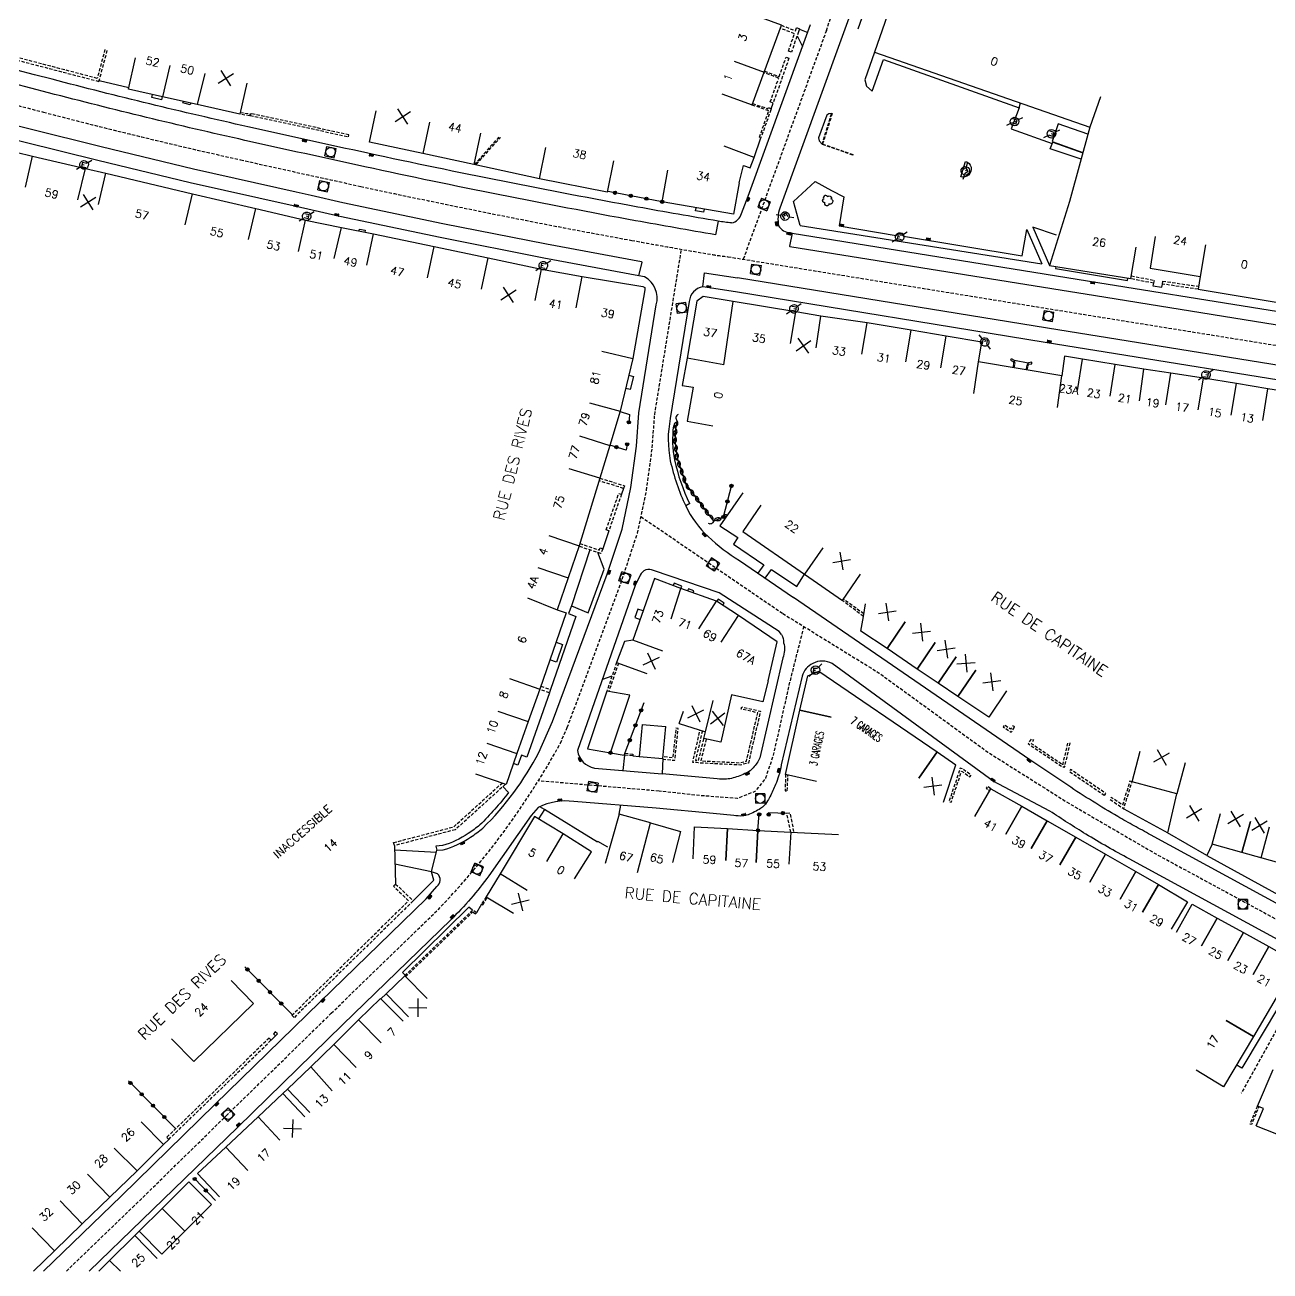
# Model space of a CAD drawing. Header units: millimetres. Extents: x 157000 to 158001, y 120999 to 122000.
# Drawn here: x 157584 to 157778.5, y 121000 to 121194.6 of the extents above; entities that cross this region are included whole.
import ezdxf
from ezdxf.enums import TextEntityAlignment as Align

# ---------------------------------------------------------------- set-up
doc = ezdxf.new("R2010")
doc.units = ezdxf.units.MM
doc.linetypes.add('DASHED', pattern=[0.75, 0.5, -0.25])
doc.layers.get('0').update_dxf_attribs({"linetype": 'CONTINUOUS'})
for name, color, linetype in [('W0001', 6, 'DASHED'), ('W0008', 7, 'CONTINUOUS'), ('W0017', 7, 'CONTINUOUS'), ('W0100', 7, 'CONTINUOUS'), ('W0112', 1, 'DASHED'), ('W0300', 7, 'CONTINUOUS'), ('W0310', 3, 'CONTINUOUS'), ('W0322', 7, 'CONTINUOUS'), ('W0334', 7, 'CONTINUOUS'), ('W0400', 7, 'CONTINUOUS'), ('W0420', 7, 'CONTINUOUS'), ('W0471', 7, 'CONTINUOUS'), ('W0984', 7, 'CONTINUOUS'), ('W0989', 7, 'CONTINUOUS'), ('W0991', 7, 'CONTINUOUS'), ('W1102', 7, 'CONTINUOUS')]:
    doc.layers.add(name, color=color, linetype=linetype)
doc.styles.get("Standard").update_dxf_attribs({"font": 'romans.shx', "width": 0.85})

# ---------------------------------------------------------------- blocks, each defined once
blk = doc.blocks.new('t991o')
at = {"color": 0, "linetype": 'Continuous'}
for p, q in [((-1, 1), (1, -1)), ((-1, -1), (1, 1))]:
    blk.add_line(p, q, dxfattribs=at)
blk = doc.blocks.new('T400')
for p, q in [((-0.15, 0.3), (0.15, 0.3)), ((-0.15, -0.25), (-0.15, 0.3)), ((-0.15, 0.15), (0.15, 0.15)), ((-0.15, 0), (0.15, 0)), ((0.15, 0.3), (0.15, -0.25)), ((-0.15, -0.15), (0.15, -0.15)), ((-0.15, -0.25), (-0.15, -0.3)), ((-0.15, -0.3), (0.15, -0.3)), ((0.15, -0.3), (0.15, -0.25))]:
    blk.add_line(p, q)
blk = doc.blocks.new('T420')
for p, q in [((0.75, 0.75), (-0.75, 0.75)), ((-0.75, 0.75), (-0.75, -0.75)), ((0.75, 0.75), (0.75, -0.75)), ((0.75, -0.75), (-0.75, -0.75))]:
    blk.add_line(p, q)
blk.add_ellipse((0, 0), major_axis=(-0.53, 0.53), ratio=1, start_param=3.926991, end_param=10.210176)
blk = doc.blocks.new('T471')
for p, q in [((-0.333334, 0.333334), (-0.333334, -0.333334)), ((-0.333334, 0.333334), (0.333334, 0.333334)), ((-0.333334, 0), (0, 0)), ((0.500001, 0.500001), (1.000002, 1.000002)), ((-0.500001, -0.500001), (-1.000002, -1.000002)), ((-0.333334, -0.333334), (0.333334, -0.333334))]:
    blk.add_line(p, q)
blk.add_ellipse((0, 0), major_axis=(0.471405, 0.471405), ratio=1, start_param=5.4977871438, end_param=11.780972451)
blk = doc.blocks.new('t322o')
at = {"color": 0, "linetype": 'Continuous'}
for radius in [0.25, 0.15]:
    blk.add_circle((0, 0), radius, dxfattribs=at)
blk = doc.blocks.new('t310o')
at = {"color": 0, "linetype": 'Continuous'}
for centre, start, end in [((-0.5, 0.38), 216.8699, 323.1304), ((0.5, -0.37), 36.8699, 143.1303)]:
    blk.add_arc(centre, 0.625, start, end, dxfattribs=at)
blk = doc.blocks.new('T300')
for p, q in [((-0.8, 0.51), (-0.86, 0.34)), ((-0.86, 0.34), (-0.86, 0.17)), ((-0.86, 0.17), (-0.74, 0.06)), ((-0.69, 0.63), (-0.8, 0.51)), ((-0.8, -0.06), (-0.74, 0.06)), ((-0.74, 0.06), (-0.69, 0.11)), ((-0.57, 0.69), (-0.69, 0.63)), ((-0.46, 0.69), (-0.57, 0.69)), ((-0.29, 0.63), (-0.46, 0.69)), ((-0.29, 0.63), (-0.17, 0.74)), ((-0.23, 0.57), (-0.29, 0.63)), ((-0.17, 0.74), (-0.06, 0.8)), ((-0.06, 0.8), (0.06, 0.8)), ((0.06, 0.8), (0.23, 0.74)), ((0.23, 0.74), (0.34, 0.63)), ((0.34, 0.63), (0.4, 0.51)), ((0.46, 0.46), (0.34, 0.46)), ((0.4, 0.51), (0.4, 0.46)), ((0.57, 0.4), (0.46, 0.46)), ((0.57, 0.4), (0.69, 0.29)), ((0.69, 0.29), (0.74, 0.17)), ((0.74, 0.06), (0.69, -0.17)), ((0.74, 0.17), (0.74, 0.06)), ((-0.8, -0.17), (-0.8, -0.06)), ((-0.8, -0.23), (-0.8, -0.17)), ((-0.74, -0.34), (-0.8, -0.23)), ((-0.69, -0.4), (-0.74, -0.34)), ((-0.51, -0.46), (-0.69, -0.4)), ((-0.4, -0.46), (-0.51, -0.46)), ((-0.4, -0.46), (-0.34, -0.46)), ((-0.34, -0.46), (-0.34, -0.4)), ((-0.34, -0.51), (-0.34, -0.46)), ((-0.29, -0.63), (-0.34, -0.51)), ((-0.17, -0.74), (-0.29, -0.63)), ((-0.06, -0.8), (-0.17, -0.74)), ((0.06, -0.8), (-0.06, -0.8)), ((0.17, -0.74), (0.06, -0.8)), ((0.23, -0.69), (0.17, -0.74)), ((0.29, -0.46), (0.23, -0.46)), ((0.29, -0.63), (0.23, -0.69)), ((0.46, -0.4), (0.29, -0.46)), ((0.34, -0.51), (0.29, -0.63)), ((0.34, -0.51), (0.34, -0.46)), ((0.57, -0.34), (0.46, -0.4)), ((0.63, -0.29), (0.57, -0.34)), ((0.69, -0.17), (0.63, -0.29))]:
    blk.add_line(p, q)

msp = doc.modelspace()

# ---------------------------------------------------------------- linework, layer by layer
at = {"layer": 'W0001'}
msp.add_lwpolyline([(157709.17, 121193.77), (157715.2, 121211.2), (157720.18, 121226.39), (157724.08, 121238.9), (157726.22, 121247.29), (157727.54, 121254.72), (157727.84, 121259.8), (157727.4, 121264.73), (157726.51, 121269.14), (157722.17, 121285.04), (157721.8, 121287.91), (157721.65, 121292.03), (157721.87, 121295.56), (157722.68, 121300.71), (157724.45, 121308.96), (157726.61, 121312.05)], dxfattribs=at)
for points in [[(157300.37, 121260.81), (157354.79, 121242.78), (157368.61, 121238.78), (157488.2, 121207.14), (157498.8, 121204.29, 0.001618), (157586.86, 121181.02, 0.008895), (157617.65, 121173.57, 0.001199), (157636.42, 121169.43, 0.00808), (157678.78, 121160.99, 0.003255), (157691.39, 121158.77, 0.014447), (157693.79, 121158.44, 0.014447)], [(157590.44, 121000), (157600.77, 121009.94), (157615.39, 121024.24), (157631.83, 121040.27), (157648.5, 121056.45, 0.066225), (157667.62, 121082.45), (157668.7, 121084.92), (157677.29, 121108.06), (157679.66, 121115.25), (157681.08, 121121.96), (157681.97, 121128.61), (157682.35, 121133.75), (157686.54, 121159.61, 0.361153)]]:
    msp.add_lwpolyline(points, format="xyb", dxfattribs=at)
at = {"layer": 'W0001', "flags": 128}
for points in [[(157709.17, 121193.77), (157696.19, 121158.05)], [(157693.79, 121158.44), (157750.72, 121149.22), (157798.77, 121141.5), (157840.19, 121134.79), (157867.84, 121130.34)], [(157680.21, 121117.84), (157702.37, 121102.71)], [(157702.37, 121102.71), (157717.34, 121093.47), (157734.4, 121081.06), (157747.04, 121073.08), (157760.82, 121065.06), (157779.3, 121055.05), (157789.69, 121049.11), (157800.85, 121043.94), (157812.67, 121039.2), (157809.61, 121024.89), (157805.51, 121007.26), (157803.77, 121000)], [(157705.63, 121100.7), (157703.32, 121091.53), (157700.88, 121080.59), (157699.66, 121076.98), (157698.02, 121074.91), (157695.28, 121073.82), (157689.36, 121074.27), (157683.04, 121074.97)], [(157683.04, 121074.97), (157664.18, 121076.57)], [(157786.76, 121050.79), (157774, 121027.78)]]:
    msp.add_lwpolyline(points, dxfattribs=at)
at = {"layer": 'W0008', "flags": 128}
for points in [[(157847.85, 121154.79), (157828.76, 121186.61, -0.0075), (157824.37, 121194, -0.0136), (157820.33, 121201.92, 0.0328), (157819.25, 121203.7, 0.046), (157817.24, 121205.82), (157810.55, 121212.03), (157795.52, 121226.03, -0.0059), (157787.69, 121233.53, -0.0114), (157782.63, 121238.63), (157773.14, 121248.78, 0.1325), (157770.67, 121250.32, 0.1616), (157767.31, 121250.2, 0.0727), (157764.94, 121248.72), (157758.54, 121243.76), (157740.38, 121229.5), (157722.23, 121215.21, 0.0494), (157719.81, 121212.98, 0.0864), (157717.48, 121208.84), (157716.07, 121205.08), (157711.62, 121192.86)], [(157820.83, 121053.11), (157820.24, 121039.02), (157814.14, 121041.14, -0.006089), (157808.08, 121043.44, -0.011033), (157804.78, 121044.82, -0.000359), (157797.39, 121048.11, -0.004323), (157796.78, 121048.39, -0.005018), (157795.5, 121049, -0.000959), (157788.84, 121052.29, -0.012123), (157787.89, 121052.8, -0.004194), (157785.19, 121054.33), (157780.6, 121056.82), (157759.83, 121068.15, -0.004829), (157757.26, 121069.55, -0.004829), (157754.71, 121071, -0.007602), (157750.76, 121073.38, -0.007602), (157746.88, 121075.88), (157740.97, 121079.83), (157704.06, 121105.19)], [(157702.16, 121099.43, -0.120674), (157702.5, 121098.15, -0.079996), (157702.62, 121096.95, -0.079996), (157702.36, 121095.77), (157698.77, 121080.18, -0.071952), (157697.75, 121078.61, -0.101679), (157696.7, 121077.82, -0.021016), (157695.65, 121077.37, -0.022248), (157694.62, 121077.03, -0.054148), (157693.55, 121076.85, -0.040637), (157692.1, 121076.89), (157683.5, 121077.65)], [(157782.73, 121050.1), (157756.5, 121064.39, -0.006968), (157753.08, 121066.27, -0.006968), (157749.71, 121068.26, -0.005942), (157746.89, 121070.02, -0.005942), (157744.11, 121071.85), (157735.21, 121076.51), (157710.08, 121094.91, 0.118142), (157708.56, 121095.28, 0.118142), (157707.05, 121094.92, 0.099801), (157706.01, 121094.1, 0.099801), (157705.37, 121092.95), (157702.13, 121079.07, -0.023308), (157701.71, 121077.3, -0.031156), (157701.25, 121076.01, -0.015165), (157700.36, 121074.1, -0.030936), (157699.84, 121073.21, -0.098608), (157698.9, 121072.27, -0.058854), (157696.93, 121071.27, -0.075816), (157696.04, 121071.09, -0.051771), (157694.71, 121071.16), (157691.47, 121071.46), (157682.59, 121072.29)]]:
    msp.add_lwpolyline(points, format="xyb", dxfattribs=at)
at = {"layer": 'W0008'}
for points in [[(157694.37, 121163.71, -0.014447), (157692.28, 121164, -0.003255), (157679.73, 121166.2, -0.008079), (157637.55, 121174.6, -0.001199), (157618.8, 121178.74, -0.008895), (157588.2, 121186.15, -0.001618), (157500.18, 121209.41), (157487.02, 121212.85, -0.412485), (157484.42, 121216.82), (157487.48, 121228.35)], [(157711.62, 121192.86), (157701.91, 121166.03, 0.138963), (157701.71, 121163.27, 0.26495), (157703.52, 121162.2), (157703.83, 121162.14), (157751.56, 121154.44), (157799.62, 121146.73), (157840.96, 121140.11), (157848.9, 121138.74, 0.597327), (157853.27, 121145.31), (157847.85, 121154.79)], [(157625.85, 121166.4), (157609.78, 121169.99), (157595.34, 121173.47), (157572.19, 121179.2, 0.182452)], [(157586.84, 121000), (157599.03, 121011.73), (157613.65, 121026.03), (157630.09, 121042.06), (157646.67, 121058.15), (157648.3, 121060.09, 0.486462), (157648.43, 121062.03), (157647.5, 121062.34), (157648.32, 121065.72), (157649.3, 121065.79, 0.078115), (157653.59, 121067.78, 0.023915), (157655.49, 121069.18, 0.078265), (157664.27, 121081.02), (157666.38, 121085.85), (157674.93, 121108.88), (157677.25, 121115.9), (157678.62, 121122.38), (157679.49, 121128.86), (157679.87, 121134.04), (157682.6, 121150.93, 0.349434), (157680.77, 121155.28), (157679.88, 121155.46), (157665.05, 121158.23), (157648.81, 121161.43), (157633.15, 121164.72), (157628.17, 121165.85), (157625.85, 121166.4)], [(157694.37, 121163.71, 0.284439), (157695.89, 121165.2, 0.284439)], [(157694.98, 121152.95), (157689.86, 121153.72, 0.343914), (157687.74, 121151.47), (157684.78, 121133.18, 0.097769), (157684.79, 121126.56, 0.055978), (157687.2, 121119.51, 0.095346), (157690.69, 121114.73, 0.047642), (157695.6, 121110.97), (157704.06, 121105.19)], [(157864.13, 121100.94), (157864.93, 121117.66, 0.058431), (157864.69, 121121.59, 0.182309), (157863.56, 121123.48, 0.140087), (157855.26, 121126.92), (157839.34, 121129.48), (157818.8, 121132.84), (157792.49, 121137.15), (157743.36, 121145.04), (157694.98, 121152.95)], [(157702.16, 121099.43), (157701.78, 121099.89), (157692.42, 121105.92), (157682.17, 121109.44, 0.436699), (157680.07, 121108.68), (157679.3, 121107.09), (157670.29, 121081.29, 0.312763), (157672.95, 121078.55), (157683.5, 121077.65)], [(157682.59, 121072.29), (157669.71, 121073.36, 0.145394), (157664.16, 121072.43), (157663.07, 121071.18), (157656.44, 121061.76, -0.043459), (157650.49, 121054.87), (157633.62, 121038.53), (157617.16, 121022.44), (157602.3, 121008), (157594.01, 121000)]]:
    msp.add_lwpolyline(points, format="xyb", dxfattribs=at)
msp.add_lwpolyline([(157695.89, 121165.2), (157696.95, 121167.89), (157705.43, 121191.28), (157706.71, 121194.69)], dxfattribs=at)
at = {"layer": 'W0008', "flags": 128}
msp.add_lwpolyline([(157782.11, 121047.19), (157782.98, 121046.58), (157774.06, 121031.71), (157773.21, 121032.22)], dxfattribs=at)
at = {"layer": 'W0017', "flags": 128}
for points in [[(157755.63, 121072.22), (157762.51, 121068.47)], [(157768.61, 121064.92), (157781.45, 121057.86)]]:
    msp.add_lwpolyline(points, dxfattribs=at)
at = {"layer": 'W0100'}
for p, q in [((157714.95, 121102.27), (157715.27, 121104.24)), ((157714.58, 121099.95), (157714.95, 121102.27)), ((157718.68, 121097.24), (157714.55, 121099.95)), ((157723.37, 121094.03), (157718.68, 121097.24)), ((157705.05, 121087.62), (157706.28, 121093)), ((157706.28, 121093), (157708.01, 121093.68)), ((157708.01, 121093.68), (157726.46, 121081.13)), ((157726.62, 121091.83), (157723.37, 121094.03)), ((157700.1, 121092.21), (157699.24, 121088.89)), ((157729.71, 121089.74), (157726.62, 121091.83)), ((157737.32, 121090.64), (157734.53, 121086.5)), ((157694.33, 121089.99), (157692.66, 121082.59)), ((157699.24, 121088.89), (157694.33, 121089.99)), ((157734.53, 121086.5), (157729.71, 121089.74)), ((157686.2, 121085.55), (157686.87, 121087.44)), ((157702.77, 121077.56), (157705.05, 121087.62)), ((157686.2, 121085.55), (157690.29, 121084.25)), ((157690.05, 121083.18), (157690.29, 121084.25)), ((157692.66, 121082.59), (157690.05, 121083.18)), ((157726.46, 121081.13), (157729.41, 121079.1)), ((157756.93, 121076.4), (157758.21, 121081.23)), ((157727.49, 121073.24), (157729.41, 121079.1)), ((157707.64, 121076.45), (157702.77, 121077.56)), ((157732.39, 121070.99), (157734.85, 121075.34)), ((157734.85, 121075.34), (157739.69, 121072.61)), ((157763.93, 121074.54), (157756.93, 121076.4)), ((157762.51, 121068.47), (157763.93, 121074.54)), ((157739.69, 121072.61), (157743.67, 121070.33)), ((157681.69, 121069.99), (157686.37, 121068.68)), ((157688.34, 121064.39), (157688.58, 121069.38)), ((157688.58, 121069.38), (157693.73, 121069.13)), ((157693.73, 121069.13), (157698.49, 121068.83)), ((157743.67, 121070.33), (157748.15, 121067.77)), ((157686.37, 121068.68), (157685.12, 121063.84)), ((157698.49, 121068.83), (157703.6, 121068.54)), ((157748.15, 121067.77), (157752.8, 121065.1)), ((157768.61, 121064.92), (157762.46, 121068.44)), ((157752.8, 121065.1), (157757.54, 121062.41)), ((157769.45, 121066.66), (157768.61, 121064.92)), ((157774.09, 121065.39), (157769.45, 121066.66)), ((157781.76, 121063.25), (157774.09, 121065.39)), ((157757.54, 121062.41), (157761.07, 121060.38)), ((157761.07, 121060.38), (157765.6, 121057.7)), ((157765.6, 121057.7), (157763.06, 121053.4)), ((157763.9, 121052.94), (157766.33, 121057.31)), ((157766.33, 121057.31), (157770.21, 121055.15)), ((157770.21, 121055.15), (157774.33, 121052.87)), ((157774.33, 121052.87), (157778.29, 121050.69)), ((157778.29, 121050.69), (157781.77, 121048.73)), ((157782.11, 121047.19), (157775.93, 121036.62)), ((157775.93, 121036.62), (157771.23, 121028.79)), ((157771.23, 121028.79), (157766.94, 121031.36)), ((157776.54, 121025.75), (157778.97, 121031.48)), ((157776.32, 121022.68), (157777.47, 121025.37)), ((157777.47, 121025.37), (157776.54, 121025.75)), ((157776.32, 121022.68), (157780.98, 121020.88))]:
    msp.add_line(p, q, dxfattribs=at)
for points in [[(157724.15, 121211.86), (157723.14, 121208.96), (157716.69, 121190.38), (157750.35, 121178.69), (157747.17, 121167.06), (157744.02, 121157.07), (157756.75, 121155.02), (157757.55, 121159.95)], [(157692.86, 121183.86), (157697.56, 121182.14), (157699.45, 121187.29), (157702.14, 121194.61), (157697.45, 121196.33)], [(157618.65, 121185.56), (157617.53, 121180.69), (157610.85, 121182.22), (157605.44, 121183.44), (157600.15, 121184.63), (157601.24, 121189.51)], [(157655.14, 121177.76), (157654.1, 121172.87), (157646.13, 121174.56), (157637.79, 121176.34), (157638.84, 121181.23)], [(157750.04, 121177.57), (157745.4, 121179.19), (157744.43, 121176.42), (157749.26, 121174.73)], [(157579.97, 121175.4), (157585.12, 121174.17), (157593.4, 121172.2), (157596.61, 121171.49), (157610.15, 121168.29), (157620.03, 121165.99), (157627.81, 121164.16), (157633.4, 121163.03), (157638.41, 121162.01), (157647.91, 121160.05), (157656.34, 121158.27), (157664.67, 121156.51), (157671.04, 121155.35), (157680.51, 121153.8), (157680.79, 121153.62), (157680.81, 121153.29), (157678.94, 121142.54), (157676.98, 121134.32), (157675.36, 121128.98), (157673.77, 121123.86), (157670.53, 121113.29), (157667.14, 121103.29), (157668.53, 121102.8), (157664.4, 121090.87), (157662.59, 121085.82), (157660.83, 121080.85), (157659.16, 121076.01), (157654.43, 121077.63)], [(157675.89, 121173.4), (157674.91, 121168.5), (157664.36, 121170.62), (157665.35, 121175.52)], [(157695.54, 121170), (157696.21, 121172.67), (157697.26, 121172.32), (157697.87, 121173.93), (157693.21, 121175.72)], [(157695.54, 121170), (157694.68, 121165.07), (157683.53, 121167.03), (157684.4, 121171.96)], [(157760.56, 121161.59), (157759.75, 121156.66), (157767.58, 121155.37), (157767.25, 121153.37), (157780.09, 121151.25), (157780.9, 121156.18)], [(157694.62, 121151.46), (157689.93, 121152.21), (157688.91, 121151.52), (157687.44, 121142.58), (157686.66, 121138.34), (157688.37, 121138.04), (157687.43, 121132.74), (157691.46, 121132.02)], [(157808.27, 121127.65), (157809.39, 121132.6), (157801.63, 121134.2), (157796.51, 121134.93), (157792.69, 121135.57), (157788.29, 121136.25), (157783.17, 121137.02), (157778.15, 121137.81), (157773.25, 121138.62), (157768.1, 121139.47), (157762.99, 121140.26), (157758.79, 121140.88), (157754.31, 121141.61), (157749.21, 121142.45), (157746.4, 121142.92), (157745.97, 121139.86), (157732.93, 121142.03), (157733.44, 121145.1), (157727.88, 121146.03), (157722.44, 121146.95), (157715.57, 121148.13), (157708.3, 121149.17), (157704.39, 121149.81), (157694.62, 121151.46)], [(157698.94, 121119.62), (157696.11, 121115.51), (157705.78, 121108.84), (157711.67, 121104.76), (157714.52, 121108.87)], [(157700.1, 121092.21), (157701.5, 121098.3), (157695.44, 121102.41), (157692.03, 121104.65), (157686.44, 121106.63), (157682.31, 121108.18), (157678.94, 121098.54), (157677.62, 121098.34), (157676.41, 121095.04), (157681.11, 121093.33)], [(157680.38, 121085.38), (157679.93, 121080.4), (157683.62, 121080.07), (157684.07, 121085.05)], [(157680.38, 121085.38), (157684.07, 121085.05)], [(157669.84, 121061.27), (157672.49, 121065.51), (157668.06, 121068.28), (157663.59, 121070.99), (157658.19, 121062.04), (157656.02, 121058.46), (157660.3, 121055.88)], [(157681.69, 121069.99), (157676.8, 121071.38), (157674.62, 121063.68)], [(157646.8, 121042.56), (157643.29, 121046.13), (157640.4, 121043.29), (157643.91, 121039.72)], [(157616.19, 121045.39), (157619.69, 121041.82), (157610.37, 121032.72), (157606.88, 121036.29)], [(157643.03, 121039.02), (157639.52, 121042.58), (157636.1, 121039.22), (157632.21, 121035.4), (157628.63, 121031.9), (157625, 121028.39), (157628.48, 121024.79)], [(157627.7, 121024.1), (157624.27, 121027.74), (157620.39, 121024.09), (157615.34, 121019.38), (157610.93, 121015.25), (157614.34, 121011.6)], [(157585.29, 121000), (157588.58, 121003.17), (157592.92, 121007.38), (157597.22, 121011.55), (157601.47, 121015.68), (157605.63, 121019.75), (157602.14, 121023.33)], [(157613.11, 121010.38), (157609.58, 121013.93), (157605.4, 121009.76), (157601.81, 121006.21), (157605.33, 121002.65)], [(157613.11, 121010.38), (157608.93, 121006.22), (157605.33, 121002.65)], [(157604.63, 121001.96), (157601.13, 121005.54), (157597.19, 121001.67), (157595.53, 121000)]]:
    msp.add_lwpolyline(points, dxfattribs=at)
msp.add_lwpolyline([(157678.48, 121089.96), (157674.87, 121090.56), (157671.83, 121081.56), (157675.45, 121080.96)], close=True, dxfattribs=at)
at = {"layer": 'W0112'}
for points in [[(157702.14, 121194.61), (157704.34, 121193.74), (157704.53, 121194.22), (157704.99, 121194.04), (157704.8, 121193.56), (157703.74, 121190.41), (157703.27, 121190.57), (157704.18, 121193.27), (157701.97, 121194.14)], [(157596.46, 121190.8), (157595.25, 121186.3), (157567.55, 121193.52), (157567.45, 121193.13), (157595.53, 121185.82), (157596.84, 121190.7)], [(157699.5, 121187.42), (157701.8, 121186.57), (157702.87, 121189.62), (157703.33, 121189.45), (157700.87, 121182.45), (157700.41, 121182.61), (157701.72, 121186.35), (157699.42, 121187.2)], [(157697.64, 121182.37), (157700.05, 121181.56), (157700.11, 121181.73), (157700.57, 121181.56), (157700.51, 121181.41), (157698.94, 121177.02), (157698.71, 121177.1), (157700.19, 121181.25), (157697.56, 121182.14)], [(157617.6, 121180.98), (157619.11, 121180.76), (157619.06, 121180.46), (157617.53, 121180.69)], [(157658, 121177.13), (157654.27, 121172.93), (157654.5, 121172.88), (157658.24, 121177.08)], [(157756.82, 121155.47), (157760.37, 121154.74), (157760.28, 121154.29), (157756.75, 121155.02)], [(157767.25, 121153.37), (157761.67, 121154.17), (157761.73, 121154.62), (157767.32, 121153.82)], [(157738.53, 121141.1), (157738.65, 121141.78), (157738.56, 121142.24), (157738.06, 121142.5), (157737.96, 121142.3), (157738.36, 121142.09), (157738.43, 121141.74), (157738.33, 121141.13)], [(157740.57, 121140.76), (157740.67, 121141.34), (157740.83, 121141.64), (157741.29, 121141.73), (157741.25, 121141.95), (157740.68, 121141.84), (157740.47, 121141.44), (157740.36, 121140.79)], [(157673.77, 121123.86), (157677.62, 121122.68), (157677.49, 121122.26), (157673.64, 121123.44)], [(157670.64, 121113.65), (157673.7, 121112.63), (157673.81, 121112.95), (157674.23, 121112.8), (157673.96, 121112.07), (157670.51, 121113.22)], [(157676.41, 121095.04), (157674.87, 121090.56)], [(157676.69, 121094.95), (157675.17, 121090.51)], [(157664.57, 121091.36), (157666.09, 121090.83), (157665.9, 121090.33), (157664.4, 121090.87)], [(157659.04, 121076.05), (157651.2, 121068.94), (157641.68, 121066.45), (157641.56, 121066.93), (157650.96, 121069.4), (157658.5, 121076.23)], [(157656.02, 121058.46), (157655.31, 121057.3), (157655.48, 121057.19), (157656.19, 121058.36)], [(157643.44, 121045.97), (157653.91, 121056.09), (157654.38, 121055.79), (157654.5, 121055.98), (157653.88, 121056.37), (157643.29, 121046.13)]]:
    msp.add_lwpolyline(points, dxfattribs=at)
for points in [[(157634.57, 121177.49), (157619.23, 121180.81), (157619.17, 121180.52), (157634.51, 121177.19)], [(157710.08, 121180.8), (157708.59, 121176.05), (157713.32, 121174.4), (157713.3, 121174.32), (157708.5, 121176), (157710, 121180.82)], [(157674.78, 121115.79), (157676.74, 121121.47), (157677.15, 121121.33), (157675.19, 121115.65)], [(157677.73, 121080.88), (157678.96, 121080.76), (157678.93, 121080.46), (157677.7, 121080.58)], [(157625.67, 121039.95), (157643.9, 121057.83), (157641.52, 121060.1), (157641.87, 121060.46), (157644.62, 121057.83), (157626.02, 121039.6)], [(157606.42, 121020.55), (157622.43, 121036.08), (157622.12, 121036.4), (157606.11, 121020.87)], [(157622.78, 121037.06), (157623.11, 121036.75), (157623.41, 121037.06), (157623.08, 121037.37)]]:
    msp.add_lwpolyline(points, close=True, dxfattribs=at)
at = {"layer": 'W0112', "flags": 128}
for points in [[(157714.95, 121102.27), (157711.67, 121104.76)], [(157715.02, 121102.66), (157711.82, 121104.97)], [(157690.39, 121083.1), (157689.56, 121079.71), (157695.68, 121079.4), (157696.69, 121079.66), (157698.45, 121087.18), (157695.88, 121087.79), (157695.96, 121088.13), (157698.88, 121087.45), (157696.99, 121079.36), (157695.72, 121079.04), (157689.12, 121079.37), (157688.29, 121079.46), (157688.65, 121081.04), (157689.46, 121084.52)], [(157683.61, 121079.98), (157685.5, 121079.78), (157686.02, 121084.75), (157685.67, 121084.79), (157685.19, 121080.17), (157683.64, 121080.33)], [(157689.8, 121084.41), (157689, 121080.96), (157688.72, 121079.77), (157689.2, 121079.73), (157690.05, 121083.18)], [(157747.23, 121082.53), (157746.42, 121079), (157746.48, 121078.96), (157746.29, 121078.66), (157746.01, 121078.83), (157745.97, 121078.77), (157740.69, 121082.33), (157741.25, 121083.16), (157741.54, 121082.96), (157741.18, 121082.43), (157746.13, 121079.09), (157746.93, 121082.59)], [(157702.81, 121077.58), (157702.72, 121074.99), (157703.07, 121074.97), (157703.16, 121077.47)], [(157730.43, 121078.44), (157730.09, 121078.55), (157729.93, 121078.08), (157728.33, 121073.35), (157728.66, 121073.23), (157730.27, 121077.97), (157730.31, 121078.1), (157731.58, 121077.19), (157731.79, 121077.48), (157730.43, 121078.45)], [(157734.85, 121075.34), (157734.34, 121075.73), (157734.12, 121075.45), (157734.68, 121075.03)], [(157703.6, 121068.54), (157703.01, 121071.51), (157703.47, 121071.6), (157704.08, 121068.52)]]:
    msp.add_lwpolyline(points, dxfattribs=at)
for points in [[(157738.6, 121084.99), (157738.31, 121085.19), (157737.95, 121084.65), (157736.98, 121085.29), (157736.79, 121085), (157738.05, 121084.16)], [(157752.64, 121074.3), (157752.84, 121074.59), (157747.33, 121078.35), (157747.13, 121078.05)], [(157756.93, 121076.4), (157756.59, 121076.5), (157755.43, 121072.79), (157753.69, 121073.98), (157753.49, 121073.69), (157755.63, 121072.22)], [(157776.54, 121025.75), (157776.74, 121025.67), (157775.58, 121022.88), (157775.38, 121022.97)]]:
    msp.add_lwpolyline(points, close=True, dxfattribs=at)
at = {"layer": 'W0310'}
msp.add_lwpolyline([(157685.81, 121132.83), (157685.63, 121132.01), (157685.52, 121129.81), (157685.84, 121126.96), (157687.22, 121122.93), (157691.53, 121117.16), (157693.1, 121117.79)], dxfattribs=at)
at = {"layer": 'W0322'}
for points in [[(157683.53, 121167.03), (157675.1, 121168.63)], [(157676.96, 121134.26), (157678.4, 121133.82), (157678.31, 121132.33)], [(157678.05, 121129.14), (157677.92, 121128.24), (157675.36, 121129)], [(157693.1, 121117.79), (157694.39, 121122.82)], [(157677.57, 121080.58), (157680.7, 121088.83)], [(157675.45, 121080.96), (157677.57, 121080.58)], [(157625.76, 121040.02), (157618.34, 121047.5)], [(157607.5, 121022.29), (157600.13, 121029.69)], [(157610.48, 121014.39), (157613.74, 121011.04)]]:
    msp.add_lwpolyline(points, dxfattribs=at)
at = {"layer": 'W0322', "flags": 128}
for points in [[(157698.49, 121068.83), (157698.68, 121071.43), (157699.06, 121071.42)], [(157700.16, 121071.31), (157700.19, 121071.62), (157703.01, 121071.51)]]:
    msp.add_lwpolyline(points, dxfattribs=at)
at = {"layer": 'W0334', "flags": 128}
msp.add_lwpolyline([(157719.77, 121210.13), (157714.09, 121193.96)], dxfattribs=at)
at = {"layer": 'W0334'}
for points in [[(157692.28, 121164), (157691.86, 121161.87, -0.003239), (157679.34, 121164.07, -0.008079), (157637.09, 121172.48, -0.001199), (157618.33, 121176.62, -0.008895), (157587.65, 121184.05, -0.001618), (157499.61, 121207.31)], [(157679.88, 121155.46), (157680.4, 121157.61), (157680.3, 121157.63), (157665.47, 121160.39), (157649.25, 121163.59), (157633.62, 121166.87), (157628.67, 121168), (157626.34, 121168.55), (157610.28, 121172.14), (157595.86, 121175.61), (157573.43, 121181.16, 0.180073)], [(157685.63, 121132.01), (157685.28, 121132, 0.081252), (157685.45, 121126.7, 0.055334), (157687.78, 121119.87, 0.095346)], [(157658.63, 121075.68), (157659.5, 121074.75, -0.03618), (157655.04, 121069.68, -0.023593), (157653.22, 121068.34, -0.076972), (157649.18, 121066.46), (157648.17, 121066.38), (157648.32, 121065.72)]]:
    msp.add_lwpolyline(points, format="xyb", dxfattribs=at)
for points in [[(157704.97, 121193.98), (157706.26, 121193.47)], [(157704.6, 121192.96), (157705.43, 121191.28)], [(157716.69, 121190.38), (157715.18, 121186.09), (157715.46, 121185.07), (157716.31, 121184.31), (157718.11, 121189.26), (157739.27, 121181.71), (157738.07, 121178.41), (157744.45, 121176.13)], [(157600.19, 121184.82), (157595.56, 121185.92)], [(157605.42, 121183.45), (157605.31, 121182.97), (157603.77, 121183.3), (157603.88, 121183.79)], [(157609.87, 121182.44), (157609.8, 121182.17), (157608.65, 121182.46), (157608.71, 121182.71)], [(157700.57, 121181.56), (157700.87, 121182.45)], [(157739.27, 121181.71), (157739.48, 121182.47)], [(157710, 121180.82), (157709.56, 121180.78), (157709.22, 121180.54), (157707.94, 121176.99), (157708.04, 121176.52), (157708.5, 121176)], [(157697.87, 121173.93), (157698.94, 121177.02)], [(157748.97, 121173.66), (157744.14, 121175.31), (157744.53, 121176.32), (157749.25, 121174.69)], [(157664.36, 121170.62), (157654.1, 121172.87)], [(157705.08, 121163.32), (157704.06, 121167.07), (157707.41, 121170.2), (157709.98, 121168.8), (157711.89, 121167.78), (157711.17, 121163.26), (157720.07, 121161.78), (157720.46, 121162.11), (157720.96, 121162.02), (157721.23, 121161.64), (157739.78, 121158.6), (157740.5, 121162.7), (157742.84, 121157.32)], [(157690.06, 121165.88), (157689.98, 121165.42), (157688.75, 121165.59), (157688.84, 121166.1)], [(157636.19, 121162.46), (157636.25, 121162.77), (157637.13, 121162.6), (157637.06, 121162.29)], [(157705.08, 121163.32), (157742.84, 121157.32)], [(157745.13, 121161.8), (157741.45, 121163.04), (157744.02, 121157.07)], [(157703.83, 121162.14), (157703.4, 121160.07), (157703.46, 121160.06), (157751.23, 121152.36), (157799.29, 121144.65), (157840.52, 121138.03), (157840.96, 121140.11)], [(157745.01, 121156.91), (157744.95, 121156.58), (157756.2, 121154.72), (157756.26, 121155.09)], [(157689.86, 121153.72), (157690.15, 121155.93), (157695.31, 121155.16)], [(157839.34, 121129.48), (157839.72, 121131.7), (157839.7, 121131.71), (157819.17, 121135.06), (157792.85, 121139.37), (157743.72, 121147.27), (157695.31, 121155.16)], [(157760.28, 121154.29), (157760.17, 121153.88), (157761.58, 121153.71), (157761.67, 121154.17)], [(157740.68, 121141.84), (157738.56, 121142.24)], [(157678.32, 121139.92), (157679.03, 121139.75), (157678.54, 121137.68), (157677.82, 121137.85)], [(157677.48, 121122.26), (157677.15, 121121.33)], [(157696.11, 121121.57), (157695.38, 121120.51), (157692.53, 121116.4), (157695.35, 121114.56), (157694.65, 121113.56), (157699.41, 121110.32), (157698.46, 121109.01)], [(157687.82, 121119.9), (157687.2, 121119.51)], [(157675.19, 121115.65), (157674.23, 121112.8)], [(157672.21, 121112.66), (157669.35, 121103.9), (157668.87, 121102.71), (157670.04, 121102.27), (157666.09, 121090.83)], [(157669.35, 121103.9), (157671.94, 121102.82), (157674.48, 121109.63), (157673.49, 121112.23)], [(157699.59, 121108.24), (157700.61, 121109.58), (157704.54, 121106.93), (157705.78, 121108.84)], [(157686.44, 121106.63), (157686.6, 121107), (157685.38, 121107.45), (157685.24, 121107.08)], [(157688.35, 121105.95), (157688.46, 121106.27), (157687.62, 121106.57), (157687.5, 121106.25)], [(157693.02, 121104), (157693.22, 121104.31), (157692.28, 121104.95), (157692.07, 121104.63)], [(157680.53, 121103.11), (157679.73, 121103.39), (157679.26, 121102.08), (157680.07, 121101.8)], [(157666.95, 121098.24), (157667.97, 121097.89), (157667.03, 121095.1), (157665.99, 121095.46)], [(157675.67, 121092.91), (157674.18, 121092.42)], [(157665.9, 121090.33), (157662.37, 121080.26), (157661.56, 121080.56), (157660.99, 121079.04), (157660.29, 121079.28)], [(157677.45, 121078.17), (157677.7, 121080.58)], [(157678.93, 121080.46), (157679.93, 121080.4)], [(157683.62, 121080.07), (157683.5, 121077.65)], [(157675.02, 121066.21), (157673.47, 121067.11), (157673.39, 121066.99), (157665.15, 121072.12), (157664.2, 121070.62)], [(157665.15, 121072.12), (157664.39, 121072.53)], [(157676.8, 121071.38), (157677.06, 121072.75)], [(157641.68, 121066.45), (157641.87, 121060.46)], [(157648.24, 121065.39), (157641.7, 121065.77)], [(157644.62, 121057.83), (157647.84, 121061.05), (157647.5, 121062.34), (157641.77, 121063.54)], [(157655.31, 121057.3), (157654.5, 121055.98)], [(157653.88, 121056.37), (157653.29, 121056.83), (157642.97, 121046.64), (157643.39, 121046.23)], [(157640.4, 121043.29), (157639.58, 121042.52)], [(157622.43, 121036.08), (157623.11, 121036.75)], [(157625, 121028.39), (157624.27, 121027.74)], [(157605.63, 121019.75), (157606.42, 121020.55)], [(157601.81, 121006.21), (157601.13, 121005.54)]]:
    msp.add_lwpolyline(points, dxfattribs=at)
msp.add_lwpolyline([(157730.16, 121170.93), (157730.92, 121173.34, -1)], format="xyb", close=True, dxfattribs=at)
at = {"layer": 'W1102'}
for p, q in [((157606.6, 121188.31), (157605.44, 121183.44)), ((157694.76, 121189.01), (157699.45, 121187.29)), ((157612.07, 121187.07), (157610.85, 121182.22)), ((157751.99, 121183.41), (157750.35, 121178.69)), ((157703.58, 121144.88), (157704.39, 121149.81)), ((157707.6, 121144.22), (157708.3, 121149.17)), ((157714.73, 121143.2), (157715.57, 121148.13)), ((157721.6, 121142.02), (157722.44, 121146.95)), ((157727.06, 121141.09), (157727.88, 121146.03)), ((157732.22, 121137.08), (157732.93, 121142.03)), ((157748.39, 121137.52), (157749.21, 121142.45)), ((157753.5, 121136.67), (157754.31, 121141.61)), ((157745.26, 121134.91), (157745.97, 121139.86)), ((157758.07, 121135.93), (157758.79, 121140.88)), ((157762.23, 121135.32), (157762.99, 121140.26)), ((157767.28, 121134.54), (157768.1, 121139.47)), ((157772.44, 121133.68), (157773.25, 121138.62)), ((157777.37, 121132.88), (157778.15, 121137.81)), ((157703.6, 121068.54), (157711.09, 121068.2))]:
    msp.add_line(p, q, dxfattribs=at)
for points in [[(157647.17, 121179.45), (157646.13, 121174.56)], [(157584.04, 121169.29), (157585.12, 121174.17)], [(157592.25, 121167.33), (157593.4, 121172.2)], [(157595.48, 121166.62), (157596.61, 121171.49)], [(157609.02, 121163.42), (157610.15, 121168.29)], [(157618.89, 121161.12), (157620.03, 121165.99)], [(157626.7, 121159.28), (157627.81, 121164.16)], [(157632.29, 121158.15), (157633.4, 121163.03)], [(157637.38, 121157.12), (157638.41, 121162.01)], [(157646.88, 121155.16), (157647.91, 121160.05)], [(157655.3, 121153.38), (157656.34, 121158.27)], [(157663.7, 121151.6), (157664.67, 121156.51)], [(157670.07, 121150.45), (157671.04, 121155.35)], [(157693.14, 121141.57), (157694.62, 121151.46)], [(157674.07, 121143.7), (157678.94, 121142.54)], [(157693.14, 121141.57), (157687.44, 121142.58)], [(157672.15, 121135.63), (157676.98, 121134.32)], [(157670.58, 121130.46), (157675.36, 121128.98)], [(157665.8, 121114.9), (157670.53, 121113.29)], [(157708.63, 121112.95), (157705.78, 121108.84)], [(157664.1, 121109.89), (157668.84, 121108.29)], [(157684.94, 121101.87), (157686.44, 121106.63)], [(157662.5, 121105.17), (157667.14, 121103.29)], [(157689.25, 121100.33), (157692.03, 121104.65)], [(157692.73, 121098.21), (157695.44, 121102.41)], [(157683.63, 121096.83), (157678.94, 121098.54)], [(157659.69, 121092.54), (157664.4, 121090.87)], [(157657.87, 121087.47), (157662.59, 121085.82)], [(157656.1, 121082.48), (157660.83, 121080.85)], [(157679.65, 121062.26), (157681.69, 121069.99)], [(157665.51, 121063.98), (157668.06, 121068.28)], [(157662.44, 121059.42), (157658.19, 121062.04)], [(157639.6, 121035.64), (157636.1, 121039.22)], [(157635.69, 121031.8), (157632.21, 121035.4)], [(157631.95, 121028.15), (157628.63, 121031.9)], [(157623.8, 121020.43), (157620.39, 121024.09)], [(157597.9, 121019.19), (157601.47, 121015.68)], [(157618.76, 121015.73), (157615.34, 121019.38)], [(157593.72, 121015.13), (157597.22, 121011.55)], [(157589.44, 121010.96), (157592.92, 121007.38)], [(157608.93, 121006.22), (157605.4, 121009.76)], [(157585.1, 121006.75), (157588.58, 121003.17)], [(157598.89, 121000), (157597.19, 121001.67)]]:
    msp.add_lwpolyline(points, dxfattribs=at)
at = {"layer": 'W1102', "flags": 128}
for points in [[(157768.39, 121160.3), (157767.58, 121155.37)], [(157673.77, 121123.86), (157668.99, 121125.32)], [(157690.29, 121084.25), (157691.49, 121089.11)], [(157765.21, 121079.37), (157763.93, 121074.54)], [(157769.45, 121066.66), (157770.77, 121071.48)], [(157777.12, 121064.55), (157778.39, 121069.38)], [(157703.6, 121068.54), (157703.32, 121063.55)]]:
    msp.add_lwpolyline(points, dxfattribs=at)
for points in [[(157718.68, 121097.24), (157721.46, 121101.39)], [(157723.37, 121094.03), (157726.18, 121098.17)], [(157726.62, 121091.83), (157729.43, 121095.97)], [(157729.71, 121089.74), (157732.51, 121093.88)], [(157705.05, 121087.62), (157709.93, 121086.51)], [(157726.46, 121081.13), (157723.64, 121077)], [(157739.69, 121072.61), (157737.21, 121068.27)], [(157693.73, 121069.13), (157693.45, 121064.14)], [(157743.67, 121070.33), (157741.18, 121065.99)], [(157775.42, 121070.21), (157774.09, 121065.39)], [(157698.49, 121068.83), (157698.19, 121063.84)], [(157748.15, 121067.77), (157745.66, 121063.43)], [(157752.8, 121065.1), (157750.32, 121060.76)], [(157757.54, 121062.41), (157755.05, 121058.07)], [(157761.07, 121060.38), (157758.55, 121056.06)], [(157770.21, 121055.15), (157767.79, 121050.78)], [(157774.33, 121052.87), (157771.92, 121048.49)], [(157778.29, 121050.69), (157775.86, 121046.32)], [(157775.93, 121036.62), (157771.62, 121039.16)]]:
    msp.add_lwpolyline(points, close=True, dxfattribs=at)

# ---------------------------------------------------------------- block references
at = {"layer": 'W0300', "rotation": 340.773558945794}
msp.add_blockref('T300', (157709.42, 121167.16), dxfattribs=at)
at = {"layer": 'W0310'}
for p, rotation in [((157685.81, 121132.83), 257.5486878555617), ((157685.55, 121130.35), 267.0645079593117), ((157685.61, 121131.6), 267.0645079593117), ((157685.6, 121129.11), 276.4089998681937), ((157685.74, 121127.87), 276.4089998681937), ((157685.95, 121126.64), 288.8848701688607), ((157686.35, 121125.46), 288.8848701688607), ((157686.76, 121124.27), 288.8848701688607), ((157687.16, 121123.09), 288.8848701688607), ((157687.86, 121122.06), 306.7692857955207), ((157688.61, 121121.06), 306.7692857955207), ((157689.36, 121120.06), 306.7692857955207), ((157690.11, 121119.06), 306.7692857955207), ((157690.86, 121118.06), 306.7692857955207), ((157691.64, 121117.2), 22.1402229715552), ((157692.8, 121117.67), 22.1402229715552)]:
    msp.add_blockref('t310o', p, dxfattribs=dict(at, rotation=rotation))
at = {"layer": 'W0322'}
for p, rotation in [((157676.16, 121168.43), 169.2985400711807), ((157678.62, 121167.96), 169.2985400711807), ((157681.07, 121167.5), 169.2985400711807), ((157683.53, 121167.03), 169.2985400711807), ((157678.32, 121132.58), 266.3159031644937), ((157678.05, 121129.14), 261.7305654020497), ((157676.38, 121128.7), 163.6172214513107), ((157694.34, 121122.64), 75.59120992770391), ((157693.72, 121120.22), 75.59120992770391), ((157693.1, 121117.79), 75.59120992770391), ((157680.23, 121087.59), 69.2454293909412), ((157679.34, 121085.25), 69.2454293909412), ((157678.46, 121082.92), 69.2454293909412), ((157675.45, 121080.96), 349.8334285056667), ((157698.68, 121071.33), 85.64797815901271), ((157700.16, 121071.31), 84.03008766310764), ((157702.38, 121071.54), 357.794940527843), ((157698.49, 121068.83), 85.64797815901271), ((157618.72, 121047.12), 134.7650123954707), ((157620.48, 121045.35), 134.7650123954707), ((157622.24, 121043.57), 134.7650123954707), ((157624, 121041.8), 134.7650123954707), ((157600.44, 121029.37), 134.8666536314037), ((157602.2, 121027.6), 134.8666536314037), ((157603.97, 121025.83), 134.8666536314037), ((157605.73, 121024.06), 134.8666536314037), ((157610.48, 121014.39), 314.2606397616617), ((157612.22, 121012.6), 314.2606397616617)]:
    msp.add_blockref('t322o', p, dxfattribs=dict(at, rotation=rotation))
at = {"layer": 'W0400'}
for p, rotation in [((157627.62, 121176.57), 257.762345783786), ((157638.07, 121174.31), 258.0654235193207), ((157626.32, 121166.41), 257.419102659286), ((157696.94, 121167.38), 158.5332587460714), ((157632.68, 121164.98), 79.13774911974573), ((157701.4, 121163.61), 4.492195573565914), ((157711.51, 121163.38), 263.2868077919294), ((157703.34, 121162.03), 75.68116770733079), ((157725.12, 121161.18), 81.25208897676228), ((157690.81, 121153.76), 80.34563410857875), ((157750.81, 121154.37), 80.84404972437106), ((157743.97, 121145.21), 260.872421973682), ((157690.11, 121115.03), 225.927256330427), ((157675.22, 121109.17), 343.7561024987006), ((157679.29, 121107.49), 341.7441624858427), ((157670.7, 121079.89), 211.4206536224769), ((157740.87, 121079.76), 53.12311619894197), ((157696.85, 121077.67), 117.022447891896), ((157701.76, 121078.17), 169.1349743325999), ((157735.21, 121076.69), 57.01288904253811), ((157667.55, 121073.58), 91.21131548094667), ((157696.28, 121071.29), 101.2517725156492), ((157652.35, 121066.85), 115.2035437768935), ((157647.2, 121058.42), 139.0543384981419), ((157650.73, 121055.36), 136.8942438689455), ((157630.5, 121042.3), 314.3638636019187), ((157613.96, 121026.09), 314.1620378871978), ((157617.32, 121022.84), 314.2853471875407)]:
    msp.add_blockref('T400', p, dxfattribs=dict(at, rotation=rotation))
at = {"layer": 'W0420'}
for p, rotation in [((157631.72, 121174.79), 167.762345783786), ((157630.63, 121169.46), 168.0654235193207), ((157699.44, 121166.6), 68.5332587460714), ((157698.17, 121156.44), 170.636488092307), ((157686.57, 121150.43), 277.8836880134847), ((157743.87, 121149.18), 170.872421973682), ((157691.42, 121110.38), 326.7246008170827), ((157677.71, 121108.29), 251.7441624858426), ((157672.63, 121075.6), 349.8334285056667), ((157698.83, 121073.81), 359.85771), ((157654.64, 121062.74), 246.4612012899677), ((157774.24, 121057.29), 359.85771), ((157615.7, 121024.45), 224.2853471875407)]:
    msp.add_blockref('T420', p, dxfattribs=dict(at, rotation=rotation))
at = {"layer": 'W0471'}
for p, rotation in [((157738.57, 121179.55), 160.738645748429), ((157744.35, 121177.64), 160.738645748429), ((157593.21, 121172.79), 346.869207256193), ((157730.89, 121171.86), 208.949893749503), ((157627.97, 121164.75), 168.0654235193207), ((157702.71, 121164.78), 305.706384509256), ((157720.64, 121161.54), 349.436723803658), ((157664.94, 121157.05), 349.7094857383707), ((157704.11, 121150.3), 170.636488092307), ((157733.91, 121145.13), 261.906106654819), ((157768.47, 121139.98), 170.702801411116), ((157707.47, 121093.86), 359.85771)]:
    msp.add_blockref('T471', p, dxfattribs=dict(at, rotation=rotation))
at = {"layer": 'W0991'}
for p, rotation in [((157615.36, 121186.32), 77.08461570482213), ((157643, 121180.34), 77.942106737385), ((157593.86, 121166.98), 77.47985772640406), ((157659.5, 121152.49), 78.05459877489339), ((157705.59, 121144.55), 80.65427104918238), ((157711.57, 121110.91), 55.26569680897774), ((157718.69, 121102.94), 323.5452662177981), ((157724.02, 121099.82), 321.2449824544329), ((157727.88, 121097.13), 323.988781678776), ((157681.82, 121095.28), 339.922793815627), ((157730.99, 121094.94), 319.5311163884428), ((157735.01, 121092.05), 322.136919903492), ((157688.78, 121087.05), 341.3396603309981), ((157692.18, 121086.34), 351.7533740915148), ((157761.54, 121080.24), 345.0875264557876), ((157725.82, 121075.75), 322.136919903492), ((157766.63, 121071.51), 345.8483714693514), ((157773.11, 121070.62), 345.8483714693514), ((157776.85, 121069.61), 345.8483714693514), ((157661.37, 121057.65), 328.8720783483188), ((157645.35, 121041.14), 314.5293279734158), ((157625.76, 121022.27), 313.2787661340184)]:
    msp.add_blockref('t991o', p, dxfattribs=dict(at, rotation=rotation))

# ---------------------------------------------------------------- texts
at = {"layer": 'W0984', "width": 0.5}
for s, rotation, p in [('7 GARAGES', 325.7694, (157715.44, 121084.61)), ('3 GARAGES', 78.2503, (157707.66, 121081.66))]:
    msp.add_text(s, height=1.25, rotation=rotation, dxfattribs=at).set_placement(p, align=Align.MIDDLE)
at = {"layer": 'W0984'}
msp.add_text('INACCESSIBLE', height=1.25, rotation=41.6179, dxfattribs=at).set_placement((157627.36, 121068.65), align=Align.MIDDLE)
at = {"layer": 'W0989'}
for s, rotation, p in [('RUE DES RIVES', 75.7901, (157660.16, 121126.03)), ('RUE DE CAPITAINE', 325.5423, (157744.01, 121099.51)), ('RUE DE CAPITAINE', 355.0014, (157688.3, 121058.19)), ('RUE DES RIVES', 44.1338, (157608.51, 121042.84))]:
    msp.add_text(s, height=1.75, rotation=rotation, dxfattribs=at).set_placement(p, align=Align.MIDDLE)
at = {"layer": 'W0991'}
for s, rotation, p in [('3', 69.8054, (157696.1, 121192.67)), ('52', 347.3281, (157603.92, 121188.91)), ('50', 347.2751, (157609.34, 121187.69)), ('0', 341.5579, (157735.41, 121188.94)), ('1', 69.8377, (157693.81, 121186.44)), ('44', 348.0302, (157651.15, 121178.61)), ('38', 348.6476, (157670.62, 121174.46)), ('34', 350.0131, (157689.97, 121170.98)), ('59', 346.6116, (157588.14, 121168.31)), ('57', 346.731, (157602.25, 121165.02)), ('55', 346.8692, (157613.96, 121162.27)), ('53', 346.7661, (157622.8, 121160.2)), ('26', 352.5135, (157751.8, 121160.71)), ('24', 350.6272, (157764.48, 121160.95)), ('51', 348.543, (157629.5, 121158.72)), ('49', 348.5305, (157634.83, 121157.64)), ('47', 348.3219, (157642.13, 121156.14)), ('0', 350.6272, (157774.48, 121157.24)), ('45', 348.0879, (157651.09, 121154.27)), ('41', 349.7095, (157666.89, 121151.02)), ('39', 350.1319, (157675.04, 121149.58)), ('37', 349.9959, (157691.03, 121146.6)), ('35', 350.2606, (157698.65, 121145.72)), ('33', 351.9257, (157711.16, 121143.71)), ('31', 350.2499, (157718.16, 121142.61)), ('29', 350.3537, (157724.33, 121141.56)), ('27', 351.8457, (157729.87, 121140.69)), ('81', 76.591, (157673.1, 121139.59)), ('0', 79.9959, (157692.3, 121136.8)), ('23A', 351.8457, (157747.04, 121137.71)), ('23', 350.6035, (157750.95, 121137.1)), ('25', 350.571, (157738.74, 121135.99)), ('21', 350.7572, (157755.79, 121136.3)), ('19', 351.6528, (157760.15, 121135.63)), ('17', 351.2424, (157764.75, 121134.93)), ('79', 73.071, (157671.36, 121133.04)), ('15', 350.5511, (157769.86, 121134.11)), ('13', 350.7038, (157774.9, 121133.28)), ('77', 72.7977, (157669.78, 121127.89)), ('75', 72.9851, (157667.39, 121120.11)), ('22', 325.4425, (157703.79, 121116.29)), ('4', 71.2609, (157664.95, 121112.39)), ('4A', 71.2869, (157663.3, 121107.53)), ('73', 70.394, (157682.84, 121102.22)), ('71', 340.394, (157687.1, 121101.1)), ('69', 328.6314, (157690.99, 121099.27)), ('6', 72.2125, (157661.64, 121098.63)), ('67A', 329.9153, (157696.59, 121095.97)), ('8', 70.3435, (157658.78, 121090.01)), ('10', 70.428, (157656.99, 121084.98)), ('12', 70.9986, (157655.27, 121080.06)), ('41', 330.5383, (157734.81, 121069.62)), ('14', 42.9389, (157631.7, 121066.48)), ('39', 330.2333, (157739.24, 121066.97)), ('5', 328.898, (157663.25, 121065.34)), ('67', 344.2208, (157677.88, 121064.71)), ('65', 345.493, (157682.68, 121064.47)), ('37', 330.2333, (157743.43, 121064.71)), ('0', 327.9954, (157667.68, 121062.62)), ('59', 357.2205, (157690.91, 121064.26)), ('57', 357.2205, (157695.9, 121063.72)), ('55', 357.2205, (157700.85, 121063.65)), ('53', 357.2205, (157708.09, 121063.19)), ('35', 330.1626, (157747.99, 121062.1)), ('33', 330.382, (157752.7, 121059.41)), ('31', 330.1155, (157756.81, 121057.06)), ('29', 329.4553, (157760.79, 121054.74)), ('27', 330.9297, (157765.84, 121051.86)), ('25', 330.9297, (157769.99, 121049.68)), ('23', 331.1554, (157773.9, 121047.4)), ('21', 330.5757, (157777.57, 121045.36)), ('24', 44.3466, (157611.53, 121040.84)), ('7', 44.5897, (157641.32, 121037.34)), ('17', 59.0193, (157769.54, 121035.74)), ('9', 44.4679, (157637.66, 121033.74)), ('11', 44.3534, (157633.92, 121030.07)), ('13', 44.0343, (157630.3, 121026.55)), ('26', 44.3148, (157600.06, 121021.3)), ('17', 43.011, (157621.28, 121018.08)), ('28', 44.1789, (157595.86, 121017.2)), ('19', 43.0635, (157616.55, 121013.66)), ('30', 44.2047, (157591.59, 121013.05)), ('32', 44.1144, (157587.27, 121008.86)), ('21', 44.9063, (157611.02, 121008.3)), ('23', 44.696, (157607.13, 121004.44)), ('25', 44.38, (157601.67, 121001.71))]:
    msp.add_text(s, height=1.25, rotation=rotation, dxfattribs=at).set_placement(p, align=Align.MIDDLE)

doc.saveas('drawing.dxf')
